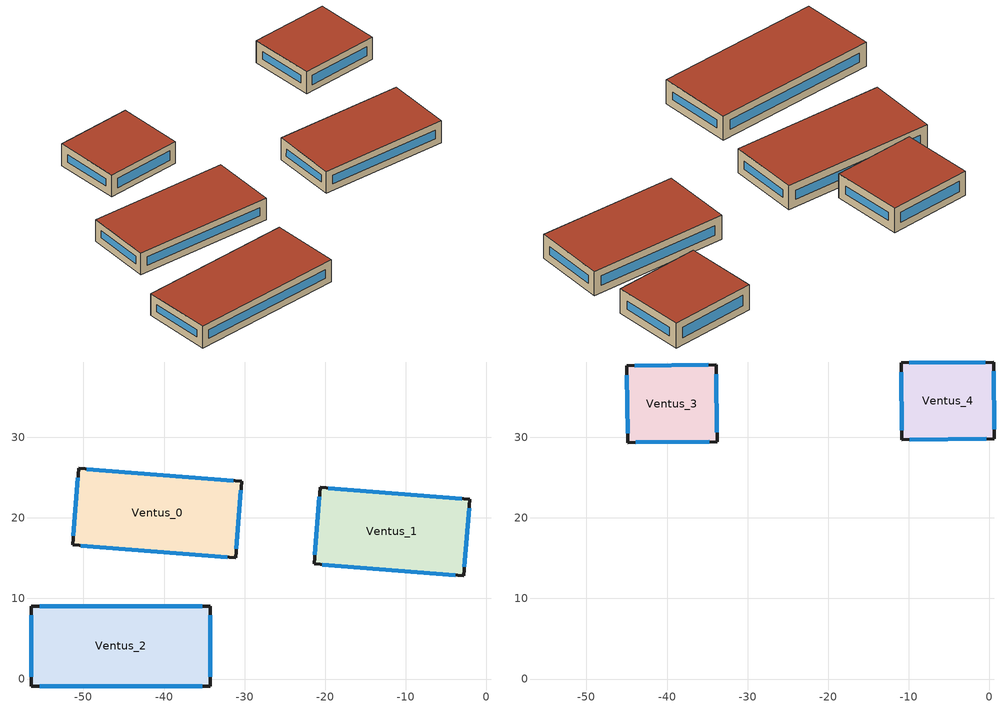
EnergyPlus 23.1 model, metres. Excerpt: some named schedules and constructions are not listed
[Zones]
Ventus_0
 floor outside (90.1-2019 Nonresidential CZ 0 Exterior Floor (Mass)): -50.59,26.13,3.49 -30.38,24.54,3.48 -31.13,15.05,3.48 -51.34,16.64,3.49
 wall outside (90.1-2019 Nonresidential CZ 0 Exterior Wall (Mass)): -50.59,26.13 -51.34,16.64 z3.49:6.87; -31.13,15.05 -30.38,24.54 z3.48:6.87; -51.34,16.64,3.49 -31.13,15.05,3.48 -31.13,15.05,6.87 -51.34,16.64,6.87; -30.38,24.54,3.48 -50.59,26.13,3.49 -50.59,26.13,6.87 -30.38,24.54,6.87
 window (90.1-2019 Nonresidential CZ 0 Glazing (Operable)): -50.68,25 -51.25,17.78 z4.62:5.74; -31.04,16.19 -30.47,23.41 z4.62:5.73; -50.31,16.56,4.52 -32.16,15.13,4.51 -32.16,15.13,5.83 -50.31,16.56,5.84; -31.41,24.62,4.51 -49.56,26.05,4.52 -49.56,26.05,5.84 -31.41,24.62,5.83
 roof outside (90.1-2019 Nonresidential CZ 0 Exterior Roof (Mass)): -50.59,26.13 -51.34,16.64 -31.13,15.05 -30.38,24.54 z6.87
Ventus_1
 floor outside (90.1-2019 Nonresidential CZ 0 Exterior Floor (Mass)): -21.39,14.28,3.48 -20.64,23.78,3.48 -2.06,22.31,3.47 -2.81,12.81,3.47
 wall outside (90.1-2019 Nonresidential CZ 0 Exterior Wall (Mass)): -2.81,12.81 -2.06,22.31 z3.47:6.86; -20.64,23.78 -21.39,14.28 z3.48:6.86; -21.39,14.28,3.48 -2.81,12.81,3.47 -2.81,12.81,6.86 -21.39,14.28,6.86; -2.06,22.31,3.47 -20.64,23.78,3.48 -20.64,23.78,6.86 -2.06,22.31,6.86
 window (90.1-2019 Nonresidential CZ 0 Glazing (Operable)): -20.36,14.19 -3.83,12.89 z4.5:5.83; -2.72,13.95 -2.15,21.18 z4.61:5.72; -20.73,22.64 -21.3,15.41 z4.61:5.73; -3.08,22.39,4.5 -19.62,23.7,4.5 -19.61,23.7,5.83 -3.08,22.39,5.83
 roof outside (90.1-2019 Nonresidential CZ 0 Exterior Roof (Mass)): -21.39,14.28 -2.81,12.81 -2.06,22.31 -20.64,23.78 z6.86
Ventus_2
 floor outside (90.1-2019 Nonresidential CZ 0 Exterior Floor (Mass)): -56.49,9.04 -34.25,9.04 -34.25,-0.87 -56.49,-0.87 z3.5
 wall outside (90.1-2019 Nonresidential CZ 0 Exterior Wall (Mass)): -56.49,9.04 -56.49,-0.87 -34.25,-0.87 -34.25,9.04 -56.49,9.04 z3.5:6.89
 window (90.1-2019 Nonresidential CZ 0 Glazing (Operable)): -56.49,7.9 -56.49,0.28 / -34.25,0.28 -34.25,7.9 z4.64:5.75; -55.45,-0.87 -35.29,-0.87 / -35.29,9.04 -55.45,9.04 z4.54:5.85
 roof outside (90.1-2019 Nonresidential CZ 0 Exterior Roof (Mass)): -56.49,9.04 -56.49,-0.87 -34.25,-0.87 -34.25,9.04 z6.89
Ventus_3
 floor outside (90.1-2019 Nonresidential CZ 0 Exterior Floor (Mass)): -33.89,38.98 -33.8,29.46 -44.89,29.34 -44.99,38.86 z6.11
 wall outside (90.1-2019 Nonresidential CZ 0 Exterior Wall (Mass)): -33.89,38.98 -44.99,38.86 -44.89,29.34 -33.8,29.46 -33.89,38.98 z6.11:9.51
 window (90.1-2019 Nonresidential CZ 0 Glazing (Operable)): -34.87,38.97 -44.01,38.87 / -43.91,29.35 -34.77,29.45 z7.08:8.53; -44.98,37.72 -44.9,30.48 / -33.81,30.6 -33.88,37.84 z7.25:8.37
 roof outside (90.1-2019 Nonresidential CZ 0 Exterior Roof (Mass)): -33.89,38.98 -44.99,38.86 -44.89,29.34 -33.8,29.46 z9.51
Ventus_4
 floor outside (90.1-2019 Nonresidential CZ 0 Exterior Floor (Mass)): 0.52,39.34 0.62,29.82 -10.85,29.7 -10.95,39.22 z6.11
 wall outside (90.1-2019 Nonresidential CZ 0 Exterior Wall (Mass)): 0.52,39.34 -10.95,39.22 -10.85,29.7 0.62,29.82 0.52,39.34 z6.11:9.57
 window (90.1-2019 Nonresidential CZ 0 Glazing (Operable)): -0.48,39.33 -9.95,39.23 / -9.85,29.71 -0.38,29.8 z7.1:8.57; -10.93,38.06 -10.86,30.85 / 0.61,30.97 0.53,38.18 z7.26:8.41
 roof outside (90.1-2019 Nonresidential CZ 0 Exterior Roof (Mass)): 0.52,39.34 -10.95,39.22 -10.85,29.7 0.62,29.82 z9.57
[Schedule:Week:Daily]
HeatAvail_Ventus_1_37; CoolAvail_Ventus_1_37: c7d3c108-51e1-4642-b10b-24d9d065fcf4, 880d7f9e-f7e5-4845-9f62-fa0b82a83981, 86de422b-4adc-4f8c-b749-f42a706bffc7, f2e27bb0-f5a1-4c12-9222-5da141ad1eb5, 74054bd2-68bf-4c2e-b6fe-a9a46485e833, ea893394-956b-47a8-8b47-a2961b42e97b, 97807dff-fb68-4c04-8ba7-6cd170c0bd5b, c7d3c108-51e1-4642-b10b-24d9d065fcf4, c7d3c108-51e1-4642-b10b-24d9d065fcf4, c7d3c108-51e1-4642-b10b-24d9d065fcf4, c7d3c108-51e1-4642-b10b-24d9d065fcf4, c7d3c108-51e1-4642-b10b-24d9d065fcf4
HeatAvail_Ventus_1_38; CoolAvail_Ventus_1_38: b9c7d137-7474-496a-bda7-21dd42cd1285, d04262fa-b310-48b4-9ff0-47e72d262feb, 65e3f139-55c4-491a-b8a1-de92385e0cb0, 9ba10620-f997-461f-a3eb-d35a1e1b5dbc, c3946a26-4fde-49a7-97f4-fc630781a67f, 1d522c20-2eb0-4cc8-bc6a-dc0ba6922368, 07c72340-b4fe-42e0-bbc8-36a9f5657532, b9c7d137-7474-496a-bda7-21dd42cd1285, b9c7d137-7474-496a-bda7-21dd42cd1285, b9c7d137-7474-496a-bda7-21dd42cd1285, b9c7d137-7474-496a-bda7-21dd42cd1285, b9c7d137-7474-496a-bda7-21dd42cd1285
HeatAvail_Ventus_1_39; CoolAvail_Ventus_1_39: 6090c2da-3a51-4064-848f-2637f0081b64, c10c3bc1-e411-4a46-a84f-dfb66236ee43, 9def71ac-644c-4a43-924f-0a2d0336bef2, 057ceafd-0d81-4d68-930f-3b2314fa48cd, 88fed7b3-e359-4a1f-a5b9-45b8ce0c1dc6, 6514d837-955e-4917-8dd1-65b2037d5c9b, c7d3c108-51e1-4642-b10b-24d9d065fcf4, 6090c2da-3a51-4064-848f-2637f0081b64, 6090c2da-3a51-4064-848f-2637f0081b64, 6090c2da-3a51-4064-848f-2637f0081b64, 6090c2da-3a51-4064-848f-2637f0081b64, 6090c2da-3a51-4064-848f-2637f0081b64
HeatAvail_Ventus_1_40; CoolAvail_Ventus_1_40: 378fae08-bd07-4e10-b97f-0d253800d8c8, c2abe261-9d5a-47ce-8ee3-09f32edc3bbb, ce5c9ab2-7397-4451-b8f3-374983e1af58, 20d50bad-3716-475d-a8a1-b2a6c2b604ca, 8a122152-dec9-4ba9-a45f-2adae0c5be92, c6cdd4fb-32ea-43d7-bc5e-5b83dd70b81c, 9d5158ab-fff7-4870-812d-3696b2292dc0, 378fae08-bd07-4e10-b97f-0d253800d8c8, 378fae08-bd07-4e10-b97f-0d253800d8c8, 378fae08-bd07-4e10-b97f-0d253800d8c8, 378fae08-bd07-4e10-b97f-0d253800d8c8, 378fae08-bd07-4e10-b97f-0d253800d8c8
HeatAvail_Ventus_1_41; CoolAvail_Ventus_1_41: b8516354-ce2a-4c67-8c28-31f035522e6f, cbb8fdd0-a5e8-4b2a-b2e6-9693654d8a62, 0c72eb77-d275-4ca9-8307-6c8e2f133ad6, 18659121-dc2a-49d3-a320-01d2f054175a, 5ac3f529-2798-408c-837c-c11db3d63a5f, eaa47732-4b2a-4053-8051-910d054a4053, f2aae914-51d3-4cc0-a5d5-5e9baf011287, b8516354-ce2a-4c67-8c28-31f035522e6f, b8516354-ce2a-4c67-8c28-31f035522e6f, b8516354-ce2a-4c67-8c28-31f035522e6f, b8516354-ce2a-4c67-8c28-31f035522e6f, b8516354-ce2a-4c67-8c28-31f035522e6f
HeatAvail_Ventus_1_42; CoolAvail_Ventus_1_42: af1b22bb-13b3-4bdb-9a6e-cb5ab9315430, 8cfa296e-d2df-42e4-8383-1d6ab16bbdb5, e7079104-5a3e-4fb4-8b2d-8deb9dcb4755, df817dcb-ee5e-4ec2-b348-3e4532a01bdc, 5b88c96a-ba30-4bd6-8257-ec46818092f5, 9f3e6e33-ed0c-4338-a22e-80d68f66795f, 5e4f9b9f-effd-4ea0-b36d-686f673c8fb9, af1b22bb-13b3-4bdb-9a6e-cb5ab9315430, af1b22bb-13b3-4bdb-9a6e-cb5ab9315430, af1b22bb-13b3-4bdb-9a6e-cb5ab9315430, af1b22bb-13b3-4bdb-9a6e-cb5ab9315430, af1b22bb-13b3-4bdb-9a6e-cb5ab9315430
HeatAvail_Ventus_1_43; CoolAvail_Ventus_1_43: b1c0e00c-ed12-44a2-b2d7-3cdb69e5c55e, 444270f3-daff-4cc7-9fce-6beb186acede, b6fcd595-c7f4-4377-b65b-736495fb235b, cb12346d-0ba0-45f5-8b46-1b49f71a5a9e, 16a4b961-d781-45a6-b74f-7a45caf05543, 6c3f2d37-9869-4b85-9549-3a87988d3149, 5487ebe8-a8c6-4cfe-b288-16ea63a3ed1c, b1c0e00c-ed12-44a2-b2d7-3cdb69e5c55e, b1c0e00c-ed12-44a2-b2d7-3cdb69e5c55e, b1c0e00c-ed12-44a2-b2d7-3cdb69e5c55e, b1c0e00c-ed12-44a2-b2d7-3cdb69e5c55e, b1c0e00c-ed12-44a2-b2d7-3cdb69e5c55e
HeatAvail_Ventus_1_44; CoolAvail_Ventus_1_44: ebf265ea-062a-4190-8abf-f1e4c7d89c3a, bd94196e-8e29-48df-b222-d480efb91c9a, be69a2a8-dd22-4f26-b18a-4f66b965a4dc, 27a268de-534c-450b-8705-33fd3cf382a8, cd3f33d7-a60e-4094-a384-348fc886b9d6, 9dcf07ff-184b-43e1-ae98-d6415e276da1, 92402300-f1f6-4e8f-9e99-43f6f64837c9, ebf265ea-062a-4190-8abf-f1e4c7d89c3a, ebf265ea-062a-4190-8abf-f1e4c7d89c3a, ebf265ea-062a-4190-8abf-f1e4c7d89c3a, ebf265ea-062a-4190-8abf-f1e4c7d89c3a, ebf265ea-062a-4190-8abf-f1e4c7d89c3a
HeatAvail_Ventus_1_45; CoolAvail_Ventus_1_45: edc33e11-3f99-40de-8c90-1b0c78e9f77a, abaff233-e121-4acc-b176-3218b52b177e, 6fea13c3-60c2-45eb-826c-87bb4b14df5c, 5e5311e2-4511-4326-97f6-a5c9cd219aeb, 9def71ac-644c-4a43-924f-0a2d0336bef2, aa2181fb-0196-4305-8efc-c14c35da3080, edc33e11-3f99-40de-8c90-1b0c78e9f77a, edc33e11-3f99-40de-8c90-1b0c78e9f77a, edc33e11-3f99-40de-8c90-1b0c78e9f77a, edc33e11-3f99-40de-8c90-1b0c78e9f77a, edc33e11-3f99-40de-8c90-1b0c78e9f77a, edc33e11-3f99-40de-8c90-1b0c78e9f77a
HeatAvail_Ventus_1_46; CoolAvail_Ventus_1_46: 259ab910-9959-4b4f-8b96-6e911539b89f, 8cfa296e-d2df-42e4-8383-1d6ab16bbdb5, 7064cfc5-163a-4ef4-975e-a50f1919b0e4, 59b0afff-e258-4861-ada2-886758a3f753, 5c5f2de8-4e5d-47ee-83c5-350774adab4d, 9c9d8164-8209-42c6-9fdf-f23e4aa42083, 25aa9527-f0f8-4a6c-9c8b-b108c0fe62a6, 259ab910-9959-4b4f-8b96-6e911539b89f, 259ab910-9959-4b4f-8b96-6e911539b89f, 259ab910-9959-4b4f-8b96-6e911539b89f, 259ab910-9959-4b4f-8b96-6e911539b89f, 259ab910-9959-4b4f-8b96-6e911539b89f
HeatAvail_Ventus_1_47; CoolAvail_Ventus_1_47: c03b6a9b-1c9a-4da4-82c3-84b1e2d6d185, 35bfc4da-1048-4292-a682-5655fded43f1, 6b69f790-ab01-4a19-a6c0-13d6128415b2, f9e0fda7-9fed-4c1f-ab6e-5c589fc9d164, 29a76cad-3c7a-482d-a722-386eb74d0f12, ffb92333-dc2f-41db-92cf-14f798bb405c, a0979a01-a3ca-4264-b020-74ebd46e0f0a, c03b6a9b-1c9a-4da4-82c3-84b1e2d6d185, c03b6a9b-1c9a-4da4-82c3-84b1e2d6d185, c03b6a9b-1c9a-4da4-82c3-84b1e2d6d185, c03b6a9b-1c9a-4da4-82c3-84b1e2d6d185, c03b6a9b-1c9a-4da4-82c3-84b1e2d6d185
HeatAvail_Ventus_1_48; CoolAvail_Ventus_1_48: 4f398a15-0db5-4d59-9dc0-80d3d9d282d3, e2278e3a-4045-4e67-81d6-0536b52bb3ab, 11a3fd04-715e-4ad2-80a4-ede72ae8842a, 0c7495df-230f-4fc6-908c-b5aa0f2c6a24, a7c3e583-b1e6-45c1-bb73-94d104b83238, 3c2b0ca0-971e-45fd-9ccc-a7074d69a591, 5586d7ad-9746-4f08-b4f7-35d0e7b16240, 4f398a15-0db5-4d59-9dc0-80d3d9d282d3, 4f398a15-0db5-4d59-9dc0-80d3d9d282d3, 4f398a15-0db5-4d59-9dc0-80d3d9d282d3, 4f398a15-0db5-4d59-9dc0-80d3d9d282d3, 4f398a15-0db5-4d59-9dc0-80d3d9d282d3
HeatAvail_Ventus_1_49; CoolAvail_Ventus_1_49: 67ee3781-661a-4b32-9b97-ba11d48b80e8, dc2a5543-2a02-44da-8fa9-22b0ada74602, 12eac682-e5c5-4ae6-a22e-aa2c120430b8, 981b9efe-6f63-4d00-a449-24f73f51b0f8, ab4d6916-ed93-4cc5-93e4-05523ab73693, 1cf4dc22-9846-4e49-ae67-34ad1fd86b01, 89ea3b08-abcb-42b8-8007-58653634cdd2, 67ee3781-661a-4b32-9b97-ba11d48b80e8, 67ee3781-661a-4b32-9b97-ba11d48b80e8, 67ee3781-661a-4b32-9b97-ba11d48b80e8, 67ee3781-661a-4b32-9b97-ba11d48b80e8, 67ee3781-661a-4b32-9b97-ba11d48b80e8
HeatAvail_Ventus_1_50; CoolAvail_Ventus_1_50: d87af202-f746-4e46-9ceb-371fa7de3b83, ce5c9ab2-7397-4451-b8f3-374983e1af58, 3d23e240-37b9-4a4c-859a-93105498007c, 5d1bad87-1508-49bf-a120-4ab5144eeda2, eb554330-09ba-415f-8b33-a8f0120e2a10, 70444d5c-3d02-4dff-b528-fa1576757e0f, 47d4713a-9828-4be8-aafd-385b8726fa04, d87af202-f746-4e46-9ceb-371fa7de3b83, d87af202-f746-4e46-9ceb-371fa7de3b83, d87af202-f746-4e46-9ceb-371fa7de3b83, d87af202-f746-4e46-9ceb-371fa7de3b83, d87af202-f746-4e46-9ceb-371fa7de3b83
HeatAvail_Ventus_1_51; CoolAvail_Ventus_1_51: 95bc9a77-b8c9-4411-b57c-91eb9c8e52f7, e395d3ac-8cd0-402f-8ca6-1fda7fb30dab, db1a38b2-f9c2-4a48-9e49-15d8acc4e610, 61444038-0694-4e57-a64f-e4e0b6dce092, 40f3f618-6b86-4e51-bfd6-75e26ad0f9b2, 84ed0fb4-1736-4e8f-95e7-5ca1767a8ac9, 771f1635-afb7-4127-b90c-094704ff1bdc, 95bc9a77-b8c9-4411-b57c-91eb9c8e52f7, 95bc9a77-b8c9-4411-b57c-91eb9c8e52f7, 95bc9a77-b8c9-4411-b57c-91eb9c8e52f7, 95bc9a77-b8c9-4411-b57c-91eb9c8e52f7, 95bc9a77-b8c9-4411-b57c-91eb9c8e52f7
HeatAvail_Ventus_1_52; CoolAvail_Ventus_1_52: 50415600-1913-4f4c-b66f-f5c1d08e44a5, 50415600-1913-4f4c-b66f-f5c1d08e44a5, 50415600-1913-4f4c-b66f-f5c1d08e44a5, 50415600-1913-4f4c-b66f-f5c1d08e44a5, 50415600-1913-4f4c-b66f-f5c1d08e44a5, 50415600-1913-4f4c-b66f-f5c1d08e44a5, 50415600-1913-4f4c-b66f-f5c1d08e44a5, 50415600-1913-4f4c-b66f-f5c1d08e44a5, 50415600-1913-4f4c-b66f-f5c1d08e44a5, 50415600-1913-4f4c-b66f-f5c1d08e44a5, 50415600-1913-4f4c-b66f-f5c1d08e44a5, 50415600-1913-4f4c-b66f-f5c1d08e44a5
CoolAvail_Ventus_1_0: 7158aaf4-5a2b-4dfb-b4ee-7a1afa80c914, ea893394-956b-47a8-8b47-a2961b42e97b, 98e88dad-ab29-41fd-9cb4-9f7a812e4348, 7bba5579-4e0c-4581-935f-20ad767e8b1c, 96b4f15b-9833-42f4-beef-ad4644ba9616, 038e51b7-aa1a-4c68-a283-edc952d3799f, ea8110dd-ba3e-46bd-b19a-fb37a1088d34, 7158aaf4-5a2b-4dfb-b4ee-7a1afa80c914, 7158aaf4-5a2b-4dfb-b4ee-7a1afa80c914, 7158aaf4-5a2b-4dfb-b4ee-7a1afa80c914, 7158aaf4-5a2b-4dfb-b4ee-7a1afa80c914, 7158aaf4-5a2b-4dfb-b4ee-7a1afa80c914
CoolAvail_Ventus_1_1: f5f91727-b8df-4fa3-bfaa-6b7d5bd52d09, 4c8de2f8-7c8c-4800-bfda-45e82a9503ca, b5a8b265-8ec4-41aa-b2d8-f610f16bb71a, cce94fd9-a77f-4a92-bade-3cbd5a2e0e45, 5c246eef-ec44-49cf-b00f-87fc8b3c43a0, 5012d3e1-fcf8-4b08-8a6d-4ef5503795fd, 0b75f616-7fec-44bb-a6bb-fd3c22e49948, f5f91727-b8df-4fa3-bfaa-6b7d5bd52d09, f5f91727-b8df-4fa3-bfaa-6b7d5bd52d09, f5f91727-b8df-4fa3-bfaa-6b7d5bd52d09, f5f91727-b8df-4fa3-bfaa-6b7d5bd52d09, f5f91727-b8df-4fa3-bfaa-6b7d5bd52d09
CoolAvail_Ventus_1_2: 24c36759-e481-4a83-b82b-e7979fa094c3, e9f6a664-93cd-4686-8c3d-328d1de24190, 5c246eef-ec44-49cf-b00f-87fc8b3c43a0, 083f8b44-4ef6-46ae-8c54-783710230c9f, ea893394-956b-47a8-8b47-a2961b42e97b, 89c627bc-5e49-43d5-a474-2e924b869038, 5d813a75-0934-4b92-bc50-2816f1e5791d, 24c36759-e481-4a83-b82b-e7979fa094c3, 24c36759-e481-4a83-b82b-e7979fa094c3, 24c36759-e481-4a83-b82b-e7979fa094c3, 24c36759-e481-4a83-b82b-e7979fa094c3, 24c36759-e481-4a83-b82b-e7979fa094c3
CoolAvail_Ventus_1_3: 530a323b-7730-43b7-82cb-3ee1fd74c873, d135375e-badd-40b1-8688-f4bb18616764, 7c9735b5-ba42-44eb-bd93-d1f808c8e906, 8f49b1fe-51a5-4e12-b355-98c825e37863, daf53c50-d593-4d6c-82c5-d2857734a0c7, 7158aaf4-5a2b-4dfb-b4ee-7a1afa80c914, 394fd872-9376-4285-be4e-9095a7ef1fc4, 530a323b-7730-43b7-82cb-3ee1fd74c873, 530a323b-7730-43b7-82cb-3ee1fd74c873, 530a323b-7730-43b7-82cb-3ee1fd74c873, 530a323b-7730-43b7-82cb-3ee1fd74c873, 530a323b-7730-43b7-82cb-3ee1fd74c873
CoolAvail_Ventus_1_4: 14c6de81-30af-4a0e-a4e3-49b473cf6d41, 6c8eba5e-1700-4e82-b01d-6fab886f2439, a486f01f-6a52-44f2-827a-26a99d45cce7, f9bad371-961f-44aa-93b9-5e3151e6df32, 5a642dc8-9825-456e-bda7-f5c41b3ed6a2, 2ae50555-2d6d-4046-8740-244b8c7e5ac2, 6c8eba5e-1700-4e82-b01d-6fab886f2439, 14c6de81-30af-4a0e-a4e3-49b473cf6d41, 14c6de81-30af-4a0e-a4e3-49b473cf6d41, 14c6de81-30af-4a0e-a4e3-49b473cf6d41, 14c6de81-30af-4a0e-a4e3-49b473cf6d41, 14c6de81-30af-4a0e-a4e3-49b473cf6d41
CoolAvail_Ventus_1_5: 6190e8b2-f565-46d1-80ae-4f5e3685a436, 525a46cb-6b0e-497f-84cc-fe719be2a710, 58379191-c1b4-47e5-a0c5-a19f7e5b1178, 6c493063-79ea-4329-a2fc-348c6a05954d, cfa1612d-a7c4-43f3-953b-f1ae1bd8dd69, a0851d90-119e-408b-9160-7f326c87494c, 1eb56954-0b7e-4442-8040-563b1a7f3814, 6190e8b2-f565-46d1-80ae-4f5e3685a436, 6190e8b2-f565-46d1-80ae-4f5e3685a436, 6190e8b2-f565-46d1-80ae-4f5e3685a436, 6190e8b2-f565-46d1-80ae-4f5e3685a436, 6190e8b2-f565-46d1-80ae-4f5e3685a436
CoolAvail_Ventus_1_6: 638d7c9e-c17c-4aec-a0fc-98fb6eee6cdc, 576e89f0-6812-4d7b-a71b-ed667f800c9a, 769dc03d-33fd-4c48-bde9-9c464d1200bb, 0dcae88f-2029-4a76-a348-85cce32da07c, 29ccd82d-e2c4-441a-b54e-a5719c5b7e80, af63b4a2-debd-4e12-990d-0cf093cff569, 3270dfe9-63c8-4046-9da8-dc1563232933, 638d7c9e-c17c-4aec-a0fc-98fb6eee6cdc, 638d7c9e-c17c-4aec-a0fc-98fb6eee6cdc, 638d7c9e-c17c-4aec-a0fc-98fb6eee6cdc, 638d7c9e-c17c-4aec-a0fc-98fb6eee6cdc, 638d7c9e-c17c-4aec-a0fc-98fb6eee6cdc
CoolAvail_Ventus_1_7: f735713b-1de7-4057-b946-f9363e1bd471, 1297b24e-b186-4720-a250-24a7711f8cb1, cc073949-01ac-4db5-a5b3-bc1630463598, a9279f97-692f-4cfd-a2f7-ec6d95770965, 29672d6e-07e8-4aaf-b33a-50f2300d0518, c964ea7b-1134-4705-9409-38d53af21baa, f0ad1450-6134-4a64-a067-7789090dd9d3, f735713b-1de7-4057-b946-f9363e1bd471, f735713b-1de7-4057-b946-f9363e1bd471, f735713b-1de7-4057-b946-f9363e1bd471, f735713b-1de7-4057-b946-f9363e1bd471, f735713b-1de7-4057-b946-f9363e1bd471
CoolAvail_Ventus_1_8: ad563fe5-466c-41de-be62-26933d744d3e, 625c3241-47f1-43b7-ace3-c5f51236fa8e, 6bfff181-53aa-479a-995c-51560f8a5d5c, 56518056-a51e-4845-ad2e-14945a328c81, 9b892f0d-86fc-4605-9574-a2a1841287ff, 906098ef-ff9c-4ce6-8781-998ff0a07049, abaff233-e121-4acc-b176-3218b52b177e, ad563fe5-466c-41de-be62-26933d744d3e, ad563fe5-466c-41de-be62-26933d744d3e, ad563fe5-466c-41de-be62-26933d744d3e, ad563fe5-466c-41de-be62-26933d744d3e, ad563fe5-466c-41de-be62-26933d744d3e
CoolAvail_Ventus_1_9: 47bea3f7-5ad0-40fb-84f1-b02ba0b11edf, a8750861-35c9-4a01-b248-721a8bc6e035, abaff233-e121-4acc-b176-3218b52b177e, 03972041-d6f2-4adf-a766-8375f5e9fecf, 36c44b85-d5b0-4df3-a5eb-8a661860568d, ff10f670-3dd1-4de0-b561-c62058da69c6, 50831c31-48dc-4423-8db2-7565b2b2cda8, 47bea3f7-5ad0-40fb-84f1-b02ba0b11edf, 47bea3f7-5ad0-40fb-84f1-b02ba0b11edf, 47bea3f7-5ad0-40fb-84f1-b02ba0b11edf, 47bea3f7-5ad0-40fb-84f1-b02ba0b11edf, 47bea3f7-5ad0-40fb-84f1-b02ba0b11edf
CoolAvail_Ventus_1_10: 49ce150c-6112-429a-aca5-0a4cf0b6a216, abaff233-e121-4acc-b176-3218b52b177e, 9253dda1-d2f3-4e73-8e86-1a2018f0284b, dc6a5729-5403-44ac-aeb8-64c4cf710a29, 83d53b60-484d-41a2-add2-88cb8570cf96, a79a9e7a-9c7b-4898-9e24-aaf3bc7f40e1, 3e455692-f571-4d70-9847-2ce97a641f93, 49ce150c-6112-429a-aca5-0a4cf0b6a216, 49ce150c-6112-429a-aca5-0a4cf0b6a216, 49ce150c-6112-429a-aca5-0a4cf0b6a216, 49ce150c-6112-429a-aca5-0a4cf0b6a216, 49ce150c-6112-429a-aca5-0a4cf0b6a216
CoolAvail_Ventus_1_11: abaff233-e121-4acc-b176-3218b52b177e, 9dac12f2-96d5-4c21-865e-c967c9f8e4b4, ec4a7ace-ff22-4219-9c68-8d1d7cbca50a, d770e1dc-c64f-4ba8-bccc-cb9c3e507657, 756c7f7e-2d5d-4c0e-8676-d62993ddbc5a, b7548e7b-6d15-45d5-9ad8-2269986b0363, 7d0ede67-a537-4393-a9bf-4f9ae5e3e072, abaff233-e121-4acc-b176-3218b52b177e, abaff233-e121-4acc-b176-3218b52b177e, abaff233-e121-4acc-b176-3218b52b177e, abaff233-e121-4acc-b176-3218b52b177e, abaff233-e121-4acc-b176-3218b52b177e
CoolAvail_Ventus_1_12: 1557c61e-7dc5-4fc4-9817-5bbbaf0b9155, a6acf645-127e-417b-bbaa-114d3af0d377, 1ac6313c-d685-49b1-8aed-7caaf5e12eea, 1e30b826-206a-4819-9f59-10792228119a, 9a390b91-84e5-40cf-9c08-d10cf1815cb5, 1f36c98e-b347-4fdf-b9d9-abbead5fc37d, 76cbd0cb-536c-4cf6-a767-ea55ca1c133b, 1557c61e-7dc5-4fc4-9817-5bbbaf0b9155, 1557c61e-7dc5-4fc4-9817-5bbbaf0b9155, 1557c61e-7dc5-4fc4-9817-5bbbaf0b9155, 1557c61e-7dc5-4fc4-9817-5bbbaf0b9155, 1557c61e-7dc5-4fc4-9817-5bbbaf0b9155
CoolAvail_Ventus_1_13: 7ff9edc0-bf98-485c-bf4c-6f48985e7d7a, cc86be1d-270c-4455-b871-bd2973ed937f, 840c2482-bf2d-4fdc-a83f-754bd1980ef7, d79bcfdd-a6ce-494a-9269-4d3b7a3a6b1d, a4976cb1-642b-42e7-89c3-9ad1905bddf1, 2dff9784-a058-45b6-8693-61ffc2cc0571, 921ef230-30e7-469a-8704-53d67a6d9d1b, 7ff9edc0-bf98-485c-bf4c-6f48985e7d7a, 7ff9edc0-bf98-485c-bf4c-6f48985e7d7a, 7ff9edc0-bf98-485c-bf4c-6f48985e7d7a, 7ff9edc0-bf98-485c-bf4c-6f48985e7d7a, 7ff9edc0-bf98-485c-bf4c-6f48985e7d7a
CoolAvail_Ventus_1_14: 1d1bbe9c-0b5c-4e98-9ef0-9e01f577cf7b, 6d131b91-5c81-4faa-8502-e9d5e0bd4816, bdd5bd41-a9c8-4d6b-8a4f-942c21ee8b55, 2f98b04b-87be-447f-a1a5-0cb17425eacc, 64574ad7-3298-4a64-a8ab-96ac1f900380, 8d437f67-c17f-4a54-880f-5b4ac389bae9, 7016debf-1e31-441e-8941-372434a77819, 1d1bbe9c-0b5c-4e98-9ef0-9e01f577cf7b, 1d1bbe9c-0b5c-4e98-9ef0-9e01f577cf7b, 1d1bbe9c-0b5c-4e98-9ef0-9e01f577cf7b, 1d1bbe9c-0b5c-4e98-9ef0-9e01f577cf7b, 1d1bbe9c-0b5c-4e98-9ef0-9e01f577cf7b
CoolAvail_Ventus_1_15: 4261aa80-ca22-43da-8c6d-62d4a80df65f, 41c0b485-bfe2-4b60-92f4-ef725acb7400, 69320cb6-1723-4991-8478-49bc92507409, 3a343040-e5a2-4923-a58f-bdf52c09575a, b518a31d-a599-456b-a29d-4b6a8e6b8d9e, d8113999-81b4-45c8-8da3-49ba1428dba2, e9cb1df0-5994-4d4a-ad43-8b8829f8ca7e, 4261aa80-ca22-43da-8c6d-62d4a80df65f, 4261aa80-ca22-43da-8c6d-62d4a80df65f, 4261aa80-ca22-43da-8c6d-62d4a80df65f, 4261aa80-ca22-43da-8c6d-62d4a80df65f, 4261aa80-ca22-43da-8c6d-62d4a80df65f
CoolAvail_Ventus_1_16: b855bd31-a54b-4b91-b370-e5b23e536827, d4e990da-b2ca-432e-b8df-095b9bcdccac, 115582ab-0b18-4729-bfaf-8d3af2d68d98, d71fbb3e-b007-4577-b9a5-8d8ccddd81e5, 4bb75911-a9a6-484e-bd60-1da2e4a0c899, b9b593cd-670b-4799-a2f7-83242c7e6293, f69f07d3-f1a7-4f39-afa8-dd531a80312f, b855bd31-a54b-4b91-b370-e5b23e536827, b855bd31-a54b-4b91-b370-e5b23e536827, b855bd31-a54b-4b91-b370-e5b23e536827, b855bd31-a54b-4b91-b370-e5b23e536827, b855bd31-a54b-4b91-b370-e5b23e536827
CoolAvail_Ventus_1_17: 75294591-ea63-438a-abb4-a05d61ea89bf, ca1d4d6e-35f5-4d25-91cd-16c0fe71e7d4, 17a8c0e9-dbf1-4945-a9f7-4fc2b3a2acd3, c7d3c108-51e1-4642-b10b-24d9d065fcf4, 4472c98c-8089-4af4-9cc3-119365db7ca8, 5c4812be-cc35-4f4a-a931-81b662427617, e8a3d1d0-a20c-487d-beb9-4920cd4ef21f, 75294591-ea63-438a-abb4-a05d61ea89bf, 75294591-ea63-438a-abb4-a05d61ea89bf, 75294591-ea63-438a-abb4-a05d61ea89bf, 75294591-ea63-438a-abb4-a05d61ea89bf, 75294591-ea63-438a-abb4-a05d61ea89bf
CoolAvail_Ventus_1_18: 67a74a07-90df-41ba-83b9-f17ff7d25cb2, 1c380fa9-2913-4c44-b6c9-0beff170aba2, 2d50145b-d5d5-4408-a454-7f832a59cbf5, 67a74a07-90df-41ba-83b9-f17ff7d25cb2, cf5651c1-719a-4dc2-98ea-3c98721ad41a, 89fc61c6-6dd7-4947-84e0-e53b50bad561, a2376b19-c7ba-4254-a0b2-dcc63b821e47, 67a74a07-90df-41ba-83b9-f17ff7d25cb2, 67a74a07-90df-41ba-83b9-f17ff7d25cb2, 67a74a07-90df-41ba-83b9-f17ff7d25cb2, 67a74a07-90df-41ba-83b9-f17ff7d25cb2, 67a74a07-90df-41ba-83b9-f17ff7d25cb2
CoolAvail_Ventus_1_19: 2eb112a7-07fd-4f53-83e5-7f44396a0c42, 1f60ed8c-239f-4751-abcf-71e5c0ffbf2e, f33e052e-e3a3-494a-a27e-03d235a75edb, ccf7ed58-49bb-41d0-bd70-4ee9d4c4a426, 41acea93-75d2-4d9b-919a-fd292689db66, 1c593e3f-399b-4fdc-856a-031dcefcaf63, 30c38fbb-ae9b-47c8-818d-f567db761d1c, 2eb112a7-07fd-4f53-83e5-7f44396a0c42, 2eb112a7-07fd-4f53-83e5-7f44396a0c42, 2eb112a7-07fd-4f53-83e5-7f44396a0c42, 2eb112a7-07fd-4f53-83e5-7f44396a0c42, 2eb112a7-07fd-4f53-83e5-7f44396a0c42
CoolAvail_Ventus_1_20: 25074c04-134a-4cd5-8869-0685f9ce901c, d63d487f-5d72-48e8-9033-3b6aa6049279, 2eb112a7-07fd-4f53-83e5-7f44396a0c42, 3911336b-13f4-4036-b373-52f9b7230f8e, ab2f565a-3b5e-47b4-adf8-e6397d8f5dcd, 79d3580d-fc3c-480b-a97f-7f59da72b1ce, 71a86644-dbda-428c-9fea-36bbc2422041, 25074c04-134a-4cd5-8869-0685f9ce901c, 25074c04-134a-4cd5-8869-0685f9ce901c, 25074c04-134a-4cd5-8869-0685f9ce901c, 25074c04-134a-4cd5-8869-0685f9ce901c, 25074c04-134a-4cd5-8869-0685f9ce901c
CoolAvail_Ventus_1_21: 406d220a-ea8a-4620-ab9a-f017f7ae1691, 525a46cb-6b0e-497f-84cc-fe719be2a710, 017299d7-d4c5-4813-90e5-d6778557dc1b, a08da8fc-ac96-41a0-863e-c02cbd00ca50, 969a7ccf-f4b9-48e3-bf5e-efbad88b9648, ca026977-a8df-433a-8448-a345ec1d7be0, 2907bb89-a569-4865-8d4c-cc7da8f8fa9b, 406d220a-ea8a-4620-ab9a-f017f7ae1691, 406d220a-ea8a-4620-ab9a-f017f7ae1691, 406d220a-ea8a-4620-ab9a-f017f7ae1691, 406d220a-ea8a-4620-ab9a-f017f7ae1691, 406d220a-ea8a-4620-ab9a-f017f7ae1691
CoolAvail_Ventus_1_22: f3904647-6033-403a-8202-c0e0b7188cac, 1f2e60f5-4a64-40b3-a2fd-b74d962fbd16, 6301f005-ca53-4402-a55a-10288e0469fc, da62ef6f-ef6f-4b4f-87ed-1bb8ec028557, ca9c2e51-8df5-4d3d-8190-80f0c6cb76ac, 7f1bc331-9c8c-4eba-8398-74f9fa05e77e, d5358a2d-fec6-4afc-81ec-77d400248433, f3904647-6033-403a-8202-c0e0b7188cac, f3904647-6033-403a-8202-c0e0b7188cac, f3904647-6033-403a-8202-c0e0b7188cac, f3904647-6033-403a-8202-c0e0b7188cac, f3904647-6033-403a-8202-c0e0b7188cac
CoolAvail_Ventus_1_23: c05780cb-043b-46aa-bb2b-5f83ae60d46d, 05832be9-92a3-4a87-9618-6032a66677cd, b30cb9b5-21e8-4114-bf96-ef16dee82c00, 766b237d-6a9e-4b85-ae81-4178abc6c82f, f54727d9-aeda-4f10-a4aa-cc5c5a1492d4, c848a378-8bed-48a9-9eb3-1e4941a50809, 8588ac5a-27e8-47d2-8086-4e50aef849d1, c05780cb-043b-46aa-bb2b-5f83ae60d46d, c05780cb-043b-46aa-bb2b-5f83ae60d46d, c05780cb-043b-46aa-bb2b-5f83ae60d46d, c05780cb-043b-46aa-bb2b-5f83ae60d46d, c05780cb-043b-46aa-bb2b-5f83ae60d46d
CoolAvail_Ventus_1_24: 180a623c-d74b-4dd9-ba05-daa202074ec6, a7322b6d-6309-4f1b-9fdf-54dfc24adfec, 821ffc73-84c6-4164-89d7-686c19d3f16b, 51e417a1-0312-4751-bc02-1dd9a24a9e5a, 83234d12-1b75-4f51-85b3-5eb005d4d259, 948ccadd-859d-4d5e-b812-8566f4ff7bfb, b6f1c0d8-f17d-4dea-b350-055d8560e91a, 180a623c-d74b-4dd9-ba05-daa202074ec6, 180a623c-d74b-4dd9-ba05-daa202074ec6, 180a623c-d74b-4dd9-ba05-daa202074ec6, 180a623c-d74b-4dd9-ba05-daa202074ec6, 180a623c-d74b-4dd9-ba05-daa202074ec6
CoolAvail_Ventus_1_25: 7778add0-510f-43c3-a1dc-ecfce751ffea, 65a2de87-5144-4034-aa07-7fbfc60b6d57, 0ac50ae1-ade8-438e-9c97-9bc2b327bad1, 9dff7ca5-d767-4365-8e00-a506e08efb4e, 643e67ea-0bb5-4eb6-8cab-6fe6f1960727, f67f652c-f978-46cb-8edd-a713db10e1dd, 82193a8c-dec4-43a7-8e5e-21b6d35fbce9, 7778add0-510f-43c3-a1dc-ecfce751ffea, 7778add0-510f-43c3-a1dc-ecfce751ffea, 7778add0-510f-43c3-a1dc-ecfce751ffea, 7778add0-510f-43c3-a1dc-ecfce751ffea, 7778add0-510f-43c3-a1dc-ecfce751ffea
CoolAvail_Ventus_1_26: 68a6f05d-2c10-406f-8159-012e06ca5293, 18fef868-91e4-4925-8a0b-8913b8bf6f8b, 51bbcce5-df5b-47f0-a166-52e4232772f9, 3a3d49bf-7da0-4633-9e5b-2388c18a48d1, 0309cf2d-cd66-4be8-8c23-507fecaa03c8, 1543f6b6-8010-442a-86cb-b92de69aa8f0, cef632d3-223f-4212-bb6f-c2378781a5d9, 68a6f05d-2c10-406f-8159-012e06ca5293, 68a6f05d-2c10-406f-8159-012e06ca5293, 68a6f05d-2c10-406f-8159-012e06ca5293, 68a6f05d-2c10-406f-8159-012e06ca5293, 68a6f05d-2c10-406f-8159-012e06ca5293
CoolAvail_Ventus_1_27: 952a7981-fe74-4ba8-9b34-c2749137560b, 68c4be17-8eec-43ca-a091-4e481e2ba7c3, 86bf90ae-429c-4d9d-9a84-3bad6150341c, c6dd0d73-5917-4b13-aad0-784fdd042119, da2ab299-3f42-41f6-b194-4812418ca2f6, a29dd0f5-fb99-4ae3-956f-649b770296ed, cdb56c2a-a804-457a-91aa-4e1176fa85c1, 952a7981-fe74-4ba8-9b34-c2749137560b, 952a7981-fe74-4ba8-9b34-c2749137560b, 952a7981-fe74-4ba8-9b34-c2749137560b, 952a7981-fe74-4ba8-9b34-c2749137560b, 952a7981-fe74-4ba8-9b34-c2749137560b
CoolAvail_Ventus_1_28: b618041a-816f-4c02-8a49-8838e089245d, 845b166e-d04f-41cf-8f74-4a985483e72f, 49314c32-4c9d-4225-9993-5f17e3262b67, 01eb10a6-925f-4a55-968b-764ac9559073, c7d3c108-51e1-4642-b10b-24d9d065fcf4, 7e418bb2-8b75-459b-badb-964bd68a64cc, 406d220a-ea8a-4620-ab9a-f017f7ae1691, b618041a-816f-4c02-8a49-8838e089245d, b618041a-816f-4c02-8a49-8838e089245d, b618041a-816f-4c02-8a49-8838e089245d, b618041a-816f-4c02-8a49-8838e089245d, b618041a-816f-4c02-8a49-8838e089245d
CoolAvail_Ventus_1_29: 286fcfb8-dc4e-49cf-99dd-bf285d89ecfb, 6f9c61a7-be0d-40d6-a5ad-a224499b1481, 033d80e2-106b-4b9f-9656-29de1ef509e0, 378fae08-bd07-4e10-b97f-0d253800d8c8, c7d3c108-51e1-4642-b10b-24d9d065fcf4, c7d3c108-51e1-4642-b10b-24d9d065fcf4, 0c7f6b79-4a2c-4f8d-b9d7-a0b02fc2033b, 286fcfb8-dc4e-49cf-99dd-bf285d89ecfb, 286fcfb8-dc4e-49cf-99dd-bf285d89ecfb, 286fcfb8-dc4e-49cf-99dd-bf285d89ecfb, 286fcfb8-dc4e-49cf-99dd-bf285d89ecfb, 286fcfb8-dc4e-49cf-99dd-bf285d89ecfb
CoolAvail_Ventus_1_30: 26a997f3-1259-48cd-896d-c9ae443237e7, abaff233-e121-4acc-b176-3218b52b177e, 4fa0e65e-a491-4254-bf99-bc6948f07ae4, 08f1a440-4b04-4f21-b2df-410f60d1dd46, f6605d33-e3cb-4820-b9ad-5141c0bbc296, ccd12820-27b1-4c5c-881a-9619a404b29c, 50d6c5a2-3c2b-42d5-8afc-28891047bc13, 26a997f3-1259-48cd-896d-c9ae443237e7, 26a997f3-1259-48cd-896d-c9ae443237e7, 26a997f3-1259-48cd-896d-c9ae443237e7, 26a997f3-1259-48cd-896d-c9ae443237e7, 26a997f3-1259-48cd-896d-c9ae443237e7
CoolAvail_Ventus_1_31: 75a78c42-c535-4cfa-95a0-8fce7938889b, 3911336b-13f4-4036-b373-52f9b7230f8e, 033d80e2-106b-4b9f-9656-29de1ef509e0, 58e3fed2-11b8-4d75-83f9-f62192c3ef8c, 4a2cc418-8214-44fb-92b8-ff5d221cb2f9, 771f1635-afb7-4127-b90c-094704ff1bdc, 3d946fa6-7b8f-453a-bd1b-75eb2d5b0e74, 75a78c42-c535-4cfa-95a0-8fce7938889b, 75a78c42-c535-4cfa-95a0-8fce7938889b, 75a78c42-c535-4cfa-95a0-8fce7938889b, 75a78c42-c535-4cfa-95a0-8fce7938889b, 75a78c42-c535-4cfa-95a0-8fce7938889b
CoolAvail_Ventus_1_32: 342654ee-4c14-449a-845b-2cbe67e8a51e, f927c023-27f4-47b2-9de5-ea1efb2a2ede, 1cb2bb12-eed5-47d5-a170-33ba651472a2, 48fd40f5-b6e7-4e06-b35d-4aa5e0dcc661, 777ad352-e991-4696-9acd-0f3a6e511a3b, e78262a3-9a03-42f9-8647-7ae00c2e8a47, 3ddfb741-2dbb-443f-bffd-191e90a5819b, 342654ee-4c14-449a-845b-2cbe67e8a51e, 342654ee-4c14-449a-845b-2cbe67e8a51e, 342654ee-4c14-449a-845b-2cbe67e8a51e, 342654ee-4c14-449a-845b-2cbe67e8a51e, 342654ee-4c14-449a-845b-2cbe67e8a51e
CoolAvail_Ventus_1_33: 9eb6c6dd-85f2-4d02-afeb-dc01f400a541, 6b4224ab-a6d8-400b-b1f8-125bd56c3614, e77d6c9c-8941-4961-a4b9-d85dbed49efd, 9948bc28-c651-414e-9607-205ef9357170, 69391d37-c1dd-4f2e-ba27-34face305099, 017299d7-d4c5-4813-90e5-d6778557dc1b, 3aa7ad63-2213-466b-9f22-a4ac6add9191, 9eb6c6dd-85f2-4d02-afeb-dc01f400a541, 9eb6c6dd-85f2-4d02-afeb-dc01f400a541, 9eb6c6dd-85f2-4d02-afeb-dc01f400a541, 9eb6c6dd-85f2-4d02-afeb-dc01f400a541, 9eb6c6dd-85f2-4d02-afeb-dc01f400a541
CoolAvail_Ventus_1_34: 04e99e5e-6457-44fc-aec7-2dc07801b800, c8c565e7-2257-45d0-a2d9-63349958ef0c, 3ef03882-e129-4934-a6ed-856ba41573d4, ebcb8be8-4728-427f-9e91-7a0167dc3d0a, 434f043e-913f-4ad7-b340-23f571a24b49, b3f632b3-8d3b-4a42-8d97-cd9d8aab3005, c8539508-d002-463d-82ba-63ce1c570edc, 04e99e5e-6457-44fc-aec7-2dc07801b800, 04e99e5e-6457-44fc-aec7-2dc07801b800, 04e99e5e-6457-44fc-aec7-2dc07801b800, 04e99e5e-6457-44fc-aec7-2dc07801b800, 04e99e5e-6457-44fc-aec7-2dc07801b800
CoolAvail_Ventus_1_35: 5e326456-cad5-497e-89fa-ba460865d336, 3587afe6-2b89-4188-908a-4a1fb8707b82, f5f91727-b8df-4fa3-bfaa-6b7d5bd52d09, 5ea22281-accd-43f5-96b9-51684d82d0b2, 3270dfe9-63c8-4046-9da8-dc1563232933, b45bb29f-862f-4fda-8dca-a107c43617c6, 9e4d310c-ba0e-4bb1-a853-2b3161a56f74, 5e326456-cad5-497e-89fa-ba460865d336, 5e326456-cad5-497e-89fa-ba460865d336, 5e326456-cad5-497e-89fa-ba460865d336, 5e326456-cad5-497e-89fa-ba460865d336, 5e326456-cad5-497e-89fa-ba460865d336
CoolAvail_Ventus_1_36: 65e3f139-55c4-491a-b8a1-de92385e0cb0, 25074c04-134a-4cd5-8869-0685f9ce901c, 138f1788-d115-4275-8913-5b5a03c72385, 370483e0-baab-4027-9a59-48fbdd436ac3, 73406b90-c116-4a38-ad26-4383958228e9, 84d43c4c-2615-4df1-85a1-b787e92f3893, 0ac50ae1-ade8-438e-9c97-9bc2b327bad1, 65e3f139-55c4-491a-b8a1-de92385e0cb0, 65e3f139-55c4-491a-b8a1-de92385e0cb0, 65e3f139-55c4-491a-b8a1-de92385e0cb0, 65e3f139-55c4-491a-b8a1-de92385e0cb0, 65e3f139-55c4-491a-b8a1-de92385e0cb0
NatVentAvail_Ventus_1_0: f6354cd7-10a3-4f2a-98c8-83f459772a77, bc329499-9032-4322-b8a8-ff77f105c3a1, 0a5d11cb-535e-4073-880c-bf5f0e539de1, e2f94440-4fd9-4cd6-8697-230aa730da0e, 36f988ef-82e3-41bc-8cd5-1b0ca4de790c, 5f412e3c-5a66-4128-b501-81c0bd60afc7, 4ff789ac-5852-4111-b8ca-0b905bccfb9d, f6354cd7-10a3-4f2a-98c8-83f459772a77, f6354cd7-10a3-4f2a-98c8-83f459772a77, f6354cd7-10a3-4f2a-98c8-83f459772a77, f6354cd7-10a3-4f2a-98c8-83f459772a77, f6354cd7-10a3-4f2a-98c8-83f459772a77
NatVentAvail_Ventus_1_1: ccbcdd31-a275-40a4-b447-51e54ef8d7b9, 42a912a3-6033-4745-bb1c-7b3605a50131, 19d07e6d-d168-4a72-b879-a86018fa4f49, 639b30d6-3a10-4d03-98f7-78ee16012e8d, c84b0467-26b1-4ea9-bcc4-b1b00fedc2dc, ccb71566-b700-414c-88f7-145e1f742323, d6ddf757-37ee-4f97-b5b3-4bd14b1983c8, ccbcdd31-a275-40a4-b447-51e54ef8d7b9, ccbcdd31-a275-40a4-b447-51e54ef8d7b9, ccbcdd31-a275-40a4-b447-51e54ef8d7b9, ccbcdd31-a275-40a4-b447-51e54ef8d7b9, ccbcdd31-a275-40a4-b447-51e54ef8d7b9
NatVentAvail_Ventus_1_2: 093dc093-8cd4-406e-9fd2-1867b4c6b722, be37b3bd-083f-4ac1-80d1-48158526ed3d, c84b0467-26b1-4ea9-bcc4-b1b00fedc2dc, 279c8db3-ae88-445f-b1e9-db29ffdc4451, bc329499-9032-4322-b8a8-ff77f105c3a1, 8f53b7a2-3abd-4db3-b3a3-e6febf89d2c2, d287b876-e000-4ac4-87cf-f475be92c15f, 093dc093-8cd4-406e-9fd2-1867b4c6b722, 093dc093-8cd4-406e-9fd2-1867b4c6b722, 093dc093-8cd4-406e-9fd2-1867b4c6b722, 093dc093-8cd4-406e-9fd2-1867b4c6b722, 093dc093-8cd4-406e-9fd2-1867b4c6b722
NatVentAvail_Ventus_1_3: 68f7dd61-ba06-4b55-9bc6-7884afdc2e03, d5358a2d-fec6-4afc-81ec-77d400248433, 8cc55fb1-ade8-4f90-a2b9-8a824e6808a2, a82e9260-4b3b-4b8b-a4c1-6d833ddaed72, 3d09528a-da13-4f52-b595-8129d9c912bf, f6354cd7-10a3-4f2a-98c8-83f459772a77, 9455033b-ffc0-40a0-9baf-b5c54ed660e7, 68f7dd61-ba06-4b55-9bc6-7884afdc2e03, 68f7dd61-ba06-4b55-9bc6-7884afdc2e03, 68f7dd61-ba06-4b55-9bc6-7884afdc2e03, 68f7dd61-ba06-4b55-9bc6-7884afdc2e03, 68f7dd61-ba06-4b55-9bc6-7884afdc2e03
NatVentAvail_Ventus_1_4: 528b7c8f-33f2-4d80-8ac2-c0778f04edde, c7944dd6-ced0-4df7-8402-2f6e8a9d0347, 6cd1f163-b2f4-478d-bd09-c87c8abc2dec, 6bc2fa83-cb55-4cb5-bea7-b3aaef1b9910, faaf5a2f-320a-4c3e-be1b-7fd0409cfbed, c8e113c6-767e-4dd8-a178-b140ce0973ac, c7944dd6-ced0-4df7-8402-2f6e8a9d0347, 528b7c8f-33f2-4d80-8ac2-c0778f04edde, 528b7c8f-33f2-4d80-8ac2-c0778f04edde, 528b7c8f-33f2-4d80-8ac2-c0778f04edde, 528b7c8f-33f2-4d80-8ac2-c0778f04edde, 528b7c8f-33f2-4d80-8ac2-c0778f04edde
NatVentAvail_Ventus_1_5: cb0eff86-d95b-442c-a0f7-94ad9f3c5523, dfa72975-371f-47f3-9f32-e2ada24ff21b, 1489e617-f5fd-4eac-8b73-181338e7eecb, 76e04667-3c32-4c59-b1fd-ac254d3180ce, 717fc015-f90d-4da6-8fda-552e652ee1dd, 60c66fcd-e25f-4027-b9c6-1016d4bd7f19, 2874b080-9a13-417d-8c6b-8cb48b9cd6eb, cb0eff86-d95b-442c-a0f7-94ad9f3c5523, cb0eff86-d95b-442c-a0f7-94ad9f3c5523, cb0eff86-d95b-442c-a0f7-94ad9f3c5523, cb0eff86-d95b-442c-a0f7-94ad9f3c5523, cb0eff86-d95b-442c-a0f7-94ad9f3c5523
NatVentAvail_Ventus_1_6: a9e6993e-f01c-4097-8b86-fb55df33e8dd, 3ef03882-e129-4934-a6ed-856ba41573d4, 2d3974ca-61ff-4477-9d54-b5075ffb2d3c, c15a375a-8a82-476e-b5e3-cd39b62c10ae, c9d2955b-518f-48e4-887d-5c06e1b622be, b8865002-3ab2-463a-9ac7-f20899d8e21f, a9d439a1-49d9-4f3c-84a6-8da776fee34f, a9e6993e-f01c-4097-8b86-fb55df33e8dd, a9e6993e-f01c-4097-8b86-fb55df33e8dd, a9e6993e-f01c-4097-8b86-fb55df33e8dd, a9e6993e-f01c-4097-8b86-fb55df33e8dd, a9e6993e-f01c-4097-8b86-fb55df33e8dd
NatVentAvail_Ventus_1_7: d71039b2-4664-4515-a317-a41203d6586b, 309734b5-eaf6-4af6-9f18-9aed50d59102, 039dbfa2-2177-44c9-ac11-4c4e29f46ddf, 75cc303d-4f2c-4310-894b-0687e834c349, e0e0aa30-4e98-46f2-9781-c9a07be1203e, 2fd69143-6a79-4d03-a83e-de989fad781e, 5d86afc1-ee87-4936-8637-be65dde97c39, d71039b2-4664-4515-a317-a41203d6586b, d71039b2-4664-4515-a317-a41203d6586b, d71039b2-4664-4515-a317-a41203d6586b, d71039b2-4664-4515-a317-a41203d6586b, d71039b2-4664-4515-a317-a41203d6586b
NatVentAvail_Ventus_1_8: 234f931b-0e95-45a7-8dc2-c67f0add53f8, 4531d131-324b-43ff-9a22-bfa998908afb, 8045cfa7-3b87-449f-aecb-5f4cc359c8b0, cea94392-e11e-4c1a-b24d-9467f757cad0, d1b8922f-6ada-4419-a533-eaf6b2301ba0, cbdeee12-7f82-4b74-9338-a039399b597b, 4c7fa85c-202d-4e6c-86aa-34b9aec84825, 234f931b-0e95-45a7-8dc2-c67f0add53f8, 234f931b-0e95-45a7-8dc2-c67f0add53f8, 234f931b-0e95-45a7-8dc2-c67f0add53f8, 234f931b-0e95-45a7-8dc2-c67f0add53f8, 234f931b-0e95-45a7-8dc2-c67f0add53f8
NatVentAvail_Ventus_1_9: a4fa30fc-cb38-4822-a3a8-c9d1718e918a, d9553212-6c9c-48d8-881c-59a5c0202978, 4c7fa85c-202d-4e6c-86aa-34b9aec84825, c1f37a79-47bd-4325-a1d6-d631ed202a16, 92deed90-76ee-4c03-813a-39f8324252aa, eaee44e9-163e-4555-88e5-bdca685ac7cc, 301a67e5-20a4-41ad-ae17-0c0973fd5a2f, a4fa30fc-cb38-4822-a3a8-c9d1718e918a, a4fa30fc-cb38-4822-a3a8-c9d1718e918a, a4fa30fc-cb38-4822-a3a8-c9d1718e918a, a4fa30fc-cb38-4822-a3a8-c9d1718e918a, a4fa30fc-cb38-4822-a3a8-c9d1718e918a
NatVentAvail_Ventus_1_10: a9d6092d-3df5-4e87-9753-d59d6138e152, 4c7fa85c-202d-4e6c-86aa-34b9aec84825, f66d653a-32f1-4d02-95b7-1d543ef8c719, d9ca4469-9971-401b-aaae-04f22bf27658, 479c5c13-ed1d-4dca-8b6b-d44d4179901a, 7fbba035-6a81-4391-b68e-9c84a28b0b12, 33b30949-30af-4a26-8f8d-266bbcfcc169, a9d6092d-3df5-4e87-9753-d59d6138e152, a9d6092d-3df5-4e87-9753-d59d6138e152, a9d6092d-3df5-4e87-9753-d59d6138e152, a9d6092d-3df5-4e87-9753-d59d6138e152, a9d6092d-3df5-4e87-9753-d59d6138e152
NatVentAvail_Ventus_1_11: 4c7fa85c-202d-4e6c-86aa-34b9aec84825, ab9a4a25-eaca-4b96-a271-79900c73e9f6, ab69bf77-5c21-4f4f-b075-9ae96f7645df, f0802a89-560d-4328-a664-089a60478814, bf38af6c-acf8-44ee-b250-d848eb001f0f, 07a815b5-3446-4421-98da-d693ebbaa340, 12d4d81b-d461-46fd-bd92-4eeaa9d7a61f, 4c7fa85c-202d-4e6c-86aa-34b9aec84825, 4c7fa85c-202d-4e6c-86aa-34b9aec84825, 4c7fa85c-202d-4e6c-86aa-34b9aec84825, 4c7fa85c-202d-4e6c-86aa-34b9aec84825, 4c7fa85c-202d-4e6c-86aa-34b9aec84825
NatVentAvail_Ventus_1_12: 465d502c-01dc-4990-b963-3347ed4d0c8b, 436f97e3-f97a-4b5a-a7d4-b569b7649e77, 25d7e13a-9e48-425c-8fa3-913b304d3757, d9403612-8934-4c2f-9525-dddfee5812fd, 6e567c8f-8961-4de6-9a96-1dd864b07aad, 02b327a2-ffa1-4449-b826-778661f69473, 5d964446-12bb-4775-8f78-d04d8a81ed91, 465d502c-01dc-4990-b963-3347ed4d0c8b, 465d502c-01dc-4990-b963-3347ed4d0c8b, 465d502c-01dc-4990-b963-3347ed4d0c8b, 465d502c-01dc-4990-b963-3347ed4d0c8b, 465d502c-01dc-4990-b963-3347ed4d0c8b
NatVentAvail_Ventus_1_13: 9c1aeb71-f311-46e8-9eda-7cd10ab23fe7, 4928ba13-0d70-4828-ab1f-0ad13d2b9771, 6b7282d4-361d-423b-b7ac-07f2e64cfad4, d65d5f35-20b6-417c-94cb-0c9475555958, ec636bed-85da-4a2c-9b90-2039b27adf27, 13e42963-cecc-4f5a-9516-3de535d7eec2, e081e572-7d99-409f-b1be-1104d8b61b41, 9c1aeb71-f311-46e8-9eda-7cd10ab23fe7, 9c1aeb71-f311-46e8-9eda-7cd10ab23fe7, 9c1aeb71-f311-46e8-9eda-7cd10ab23fe7, 9c1aeb71-f311-46e8-9eda-7cd10ab23fe7, 9c1aeb71-f311-46e8-9eda-7cd10ab23fe7
NatVentAvail_Ventus_1_14: f38eab0e-65d5-4f80-9458-99a80a6b0a2b, b26dfb9b-9960-4a12-990d-b80047b83460, 58bac6bc-0e8d-45a9-8b5c-81c1847e4a3b, b6e14ccb-ca34-4746-b5b5-fd17f30966b6, 8fc97d85-bfdc-45e0-bda2-2bc3878f16e5, 7ef810d5-dac0-4d23-8e91-32c8e7319709, 8de5e6c5-a2a7-403e-ac10-7476c61f9f8d, f38eab0e-65d5-4f80-9458-99a80a6b0a2b, f38eab0e-65d5-4f80-9458-99a80a6b0a2b, f38eab0e-65d5-4f80-9458-99a80a6b0a2b, f38eab0e-65d5-4f80-9458-99a80a6b0a2b, f38eab0e-65d5-4f80-9458-99a80a6b0a2b
NatVentAvail_Ventus_1_15: 927fc95b-8ddb-4e38-a24d-44e4d9fb47f7, b401b061-e0d9-42a6-9c17-ae53b53b592c, 36d3cfc4-aa7f-4edb-8dc1-87ccba26bdfd, 3d23e240-37b9-4a4c-859a-93105498007c, 41b5c859-1fac-4fa1-a294-61f1ed7bd99f, b4dd8c87-dd93-4e33-886b-8d0c398134f5, 68ff5d3b-11d6-4b59-8571-acfd8844cb0f, 927fc95b-8ddb-4e38-a24d-44e4d9fb47f7, 927fc95b-8ddb-4e38-a24d-44e4d9fb47f7, 927fc95b-8ddb-4e38-a24d-44e4d9fb47f7, 927fc95b-8ddb-4e38-a24d-44e4d9fb47f7, 927fc95b-8ddb-4e38-a24d-44e4d9fb47f7
NatVentAvail_Ventus_1_16: a29e674a-b6e5-4814-b93d-11cbd29daa36, 141c07f1-db71-4f2d-baac-f37e174b5713, 6d39ba8e-aa97-4330-9a59-f0884c955935, 88ef3fe3-7a25-4113-93cb-4ae62c97b5f5, 1e965ca8-ba44-4954-b65b-5a4271ca948c, 2d9be33e-d0f4-4ba1-a81d-aec1ffbe8553, 78049ef3-9ec1-4863-b462-36216072d169, a29e674a-b6e5-4814-b93d-11cbd29daa36, a29e674a-b6e5-4814-b93d-11cbd29daa36, a29e674a-b6e5-4814-b93d-11cbd29daa36, a29e674a-b6e5-4814-b93d-11cbd29daa36, a29e674a-b6e5-4814-b93d-11cbd29daa36
